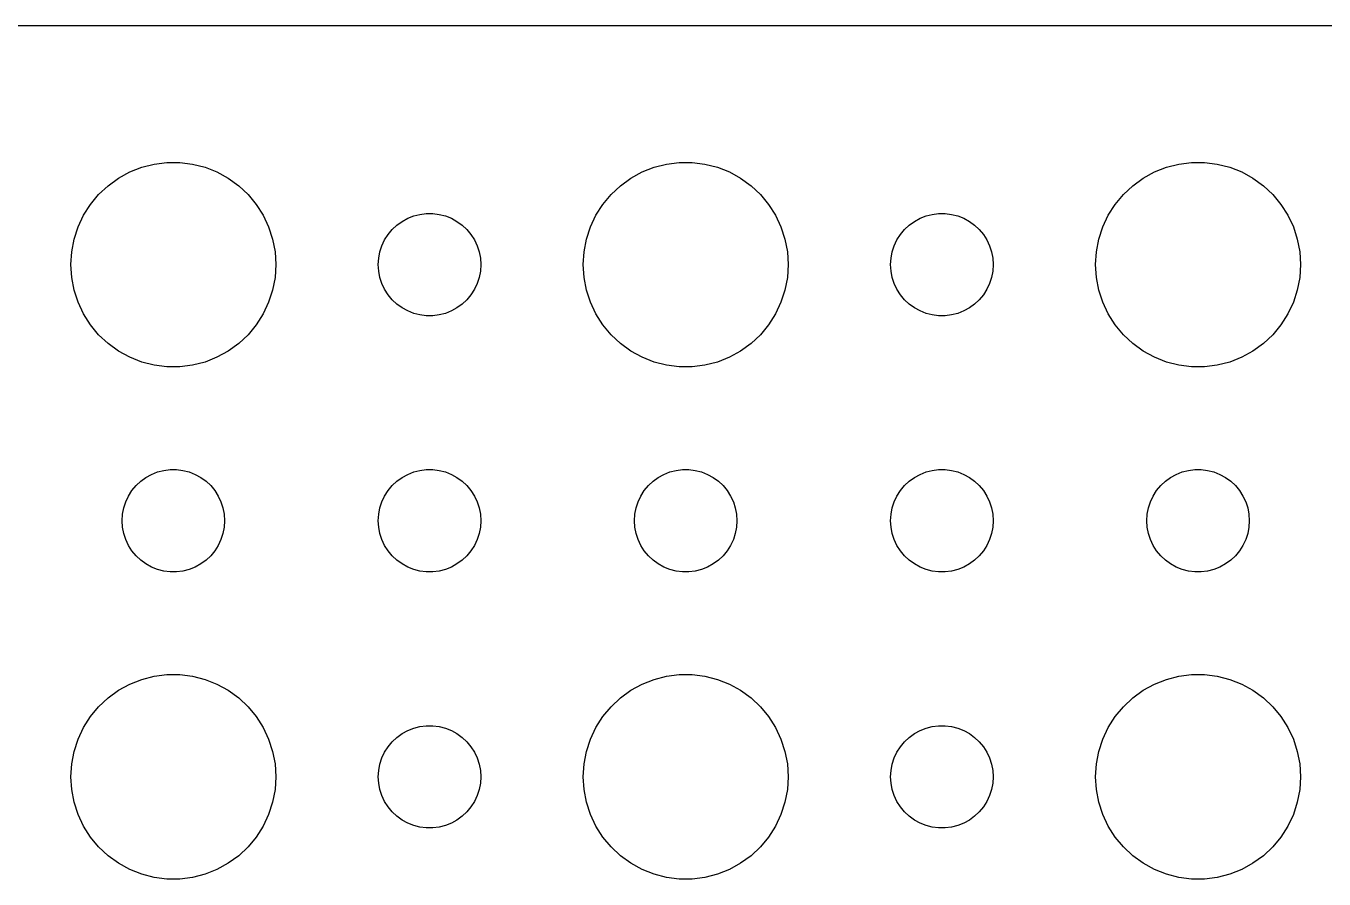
# Model space of a CAD drawing. Header units: metres. Extents: x -134 to 134, y 518 to 1078.
# Drawn here: x -71.81 to -33.81, y 939.01 to 963.99 of the extents above; entities that cross this region are included whole.
import ezdxf

# ---------------------------------------------------------------- set-up
doc = ezdxf.new("R2010")
doc.units = ezdxf.units.M

msp = doc.modelspace()

# ---------------------------------------------------------------- linework, layer by layer
for p, q in [((129.814, 963.99), (-129.814, 963.99)), ((-68.0621, 959.947), (-67.6884, 959.994)), ((-67.6884, 959.994), (-67.3116, 959.994)), ((-67.3116, 959.994), (-66.9379, 959.947)), ((-53.0621, 959.947), (-52.6884, 959.994)), ((-52.6884, 959.994), (-52.3116, 959.994)), ((-52.3116, 959.994), (-51.9379, 959.947)), ((-38.0621, 959.947), (-37.6884, 959.994)), ((-37.6884, 959.994), (-37.3116, 959.994)), ((-37.3116, 959.994), (-36.9379, 959.947)), ((-69.1075, 959.533), (-68.7773, 959.714)), ((-68.7773, 959.714), (-68.427, 959.853)), ((-68.427, 959.853), (-68.0621, 959.947)), ((-66.9379, 959.947), (-66.573, 959.853)), ((-66.573, 959.853), (-66.2227, 959.714)), ((-66.2227, 959.714), (-65.8925, 959.533)), ((-54.1075, 959.533), (-53.7773, 959.714)), ((-53.7773, 959.714), (-53.427, 959.853)), ((-53.427, 959.853), (-53.0621, 959.947)), ((-51.9379, 959.947), (-51.5729, 959.853)), ((-51.5729, 959.853), (-51.2227, 959.714)), ((-51.2227, 959.714), (-50.8925, 959.533)), ((-39.1075, 959.533), (-38.7773, 959.714)), ((-38.7773, 959.714), (-38.427, 959.853)), ((-38.427, 959.853), (-38.0621, 959.947)), ((-36.9379, 959.947), (-36.5729, 959.853)), ((-36.5729, 959.853), (-36.2227, 959.714)), ((-36.2227, 959.714), (-35.8925, 959.533)), ((-69.6869, 959.054), (-69.4123, 959.312)), ((-69.4123, 959.312), (-69.1075, 959.533)), ((-65.8925, 959.533), (-65.5877, 959.312)), ((-65.5877, 959.312), (-65.3131, 959.054)), ((-54.6869, 959.054), (-54.4123, 959.312)), ((-54.4123, 959.312), (-54.1075, 959.533)), ((-50.8925, 959.533), (-50.5877, 959.312)), ((-50.5877, 959.312), (-50.3131, 959.054)), ((-39.6869, 959.054), (-39.4123, 959.312)), ((-39.4123, 959.312), (-39.1075, 959.533)), ((-35.8925, 959.533), (-35.5877, 959.312)), ((-35.5877, 959.312), (-35.3131, 959.054)), ((-69.927, 958.763), (-69.6869, 959.054)), ((-65.3131, 959.054), (-65.073, 958.763)), ((-54.927, 958.763), (-54.6869, 959.054)), ((-50.3131, 959.054), (-50.0729, 958.763)), ((-39.927, 958.763), (-39.6869, 959.054)), ((-35.3131, 959.054), (-35.0729, 958.763)), ((-70.2893, 958.104), (-70.1289, 958.445)), ((-70.1289, 958.445), (-69.927, 958.763)), ((-65.073, 958.763), (-64.8711, 958.445)), ((-64.8711, 958.445), (-64.7107, 958.104)), ((-60.4635, 958.427), (-60.2811, 958.473)), ((-60.2811, 958.473), (-60.0942, 958.497)), ((-60.0942, 958.497), (-59.9058, 958.497)), ((-59.9058, 958.497), (-59.7189, 958.473)), ((-59.7189, 958.473), (-59.5365, 958.427)), ((-55.2893, 958.104), (-55.1289, 958.445)), ((-55.1289, 958.445), (-54.927, 958.763)), ((-50.0729, 958.763), (-49.8711, 958.445)), ((-49.8711, 958.445), (-49.7107, 958.104)), ((-45.4635, 958.427), (-45.2811, 958.473)), ((-45.2811, 958.473), (-45.0942, 958.497)), ((-45.0942, 958.497), (-44.9058, 958.497)), ((-44.9058, 958.497), (-44.7189, 958.473)), ((-44.7189, 958.473), (-44.5365, 958.427)), ((-40.2893, 958.104), (-40.1289, 958.445)), ((-40.1289, 958.445), (-39.927, 958.763)), ((-35.0729, 958.763), (-34.8711, 958.445)), ((-34.8711, 958.445), (-34.7107, 958.104)), ((-70.4057, 957.746), (-70.2893, 958.104)), ((-64.7107, 958.104), (-64.5943, 957.746)), ((-61.0934, 958.027), (-60.9561, 958.156)), ((-60.9561, 958.156), (-60.8037, 958.266)), ((-60.8037, 958.266), (-60.6387, 958.357)), ((-60.6387, 958.357), (-60.4635, 958.427)), ((-59.5365, 958.427), (-59.3613, 958.357)), ((-59.3613, 958.357), (-59.1963, 958.266)), ((-59.1963, 958.266), (-59.0439, 958.156)), ((-59.0439, 958.156), (-58.9065, 958.027)), ((-55.4057, 957.746), (-55.2893, 958.104)), ((-49.7107, 958.104), (-49.5942, 957.746)), ((-46.0934, 958.027), (-45.9561, 958.156)), ((-45.9561, 958.156), (-45.8037, 958.266)), ((-45.8037, 958.266), (-45.6387, 958.357)), ((-45.6387, 958.357), (-45.4635, 958.427)), ((-44.5365, 958.427), (-44.3613, 958.357)), ((-44.3613, 958.357), (-44.1963, 958.266)), ((-44.1963, 958.266), (-44.0439, 958.156)), ((-44.0439, 958.156), (-43.9065, 958.027)), ((-40.4057, 957.746), (-40.2893, 958.104)), ((-34.7107, 958.104), (-34.5942, 957.746)), ((-70.4763, 957.376), (-70.4057, 957.746)), ((-64.5943, 957.746), (-64.5237, 957.376)), ((-61.3947, 957.552), (-61.3145, 957.723)), ((-61.3145, 957.723), (-61.2135, 957.882)), ((-61.2135, 957.882), (-61.0934, 958.027)), ((-58.9065, 958.027), (-58.7865, 957.882)), ((-58.7865, 957.882), (-58.6855, 957.723)), ((-58.6855, 957.723), (-58.6053, 957.552)), ((-55.4763, 957.376), (-55.4057, 957.746)), ((-49.5942, 957.746), (-49.5237, 957.376)), ((-46.3947, 957.552), (-46.3145, 957.723)), ((-46.3145, 957.723), (-46.2135, 957.882)), ((-46.2135, 957.882), (-46.0934, 958.027)), ((-43.9065, 958.027), (-43.7865, 957.882)), ((-43.7865, 957.882), (-43.6855, 957.723)), ((-43.6855, 957.723), (-43.6053, 957.552)), ((-40.4763, 957.376), (-40.4057, 957.746)), ((-34.5942, 957.746), (-34.5237, 957.376)), ((-70.5, 957), (-70.4763, 957.376)), ((-64.5237, 957.376), (-64.5, 957)), ((-61.4882, 957.188), (-61.4529, 957.373)), ((-61.4529, 957.373), (-61.3947, 957.552)), ((-58.6053, 957.552), (-58.5471, 957.373)), ((-58.5471, 957.373), (-58.5118, 957.188)), ((-55.5, 957), (-55.4763, 957.376)), ((-49.5237, 957.376), (-49.5, 957)), ((-46.4882, 957.188), (-46.4529, 957.373)), ((-46.4529, 957.373), (-46.3947, 957.552)), ((-43.6053, 957.552), (-43.5471, 957.373)), ((-43.5471, 957.373), (-43.5118, 957.188)), ((-40.5, 957), (-40.4763, 957.376)), ((-34.5237, 957.376), (-34.5, 957)), ((-70.4763, 956.624), (-70.5, 957)), ((-64.5, 957), (-64.5237, 956.624)), ((-61.5, 957), (-61.4882, 957.188)), ((-61.4882, 956.812), (-61.5, 957)), ((-58.5118, 957.188), (-58.5, 957)), ((-58.5, 957), (-58.5118, 956.812)), ((-55.4763, 956.624), (-55.5, 957)), ((-49.5, 957), (-49.5237, 956.624)), ((-46.5, 957), (-46.4882, 957.188)), ((-46.4882, 956.812), (-46.5, 957)), ((-43.5118, 957.188), (-43.5, 957)), ((-43.5, 957), (-43.5118, 956.812)), ((-40.4763, 956.624), (-40.5, 957)), ((-34.5, 957), (-34.5237, 956.624)), ((-70.4057, 956.254), (-70.4763, 956.624)), ((-64.5237, 956.624), (-64.5943, 956.254)), ((-61.4529, 956.627), (-61.4882, 956.812)), ((-61.3947, 956.448), (-61.4529, 956.627)), ((-58.5471, 956.627), (-58.6053, 956.448)), ((-58.5118, 956.812), (-58.5471, 956.627)), ((-55.4057, 956.254), (-55.4763, 956.624)), ((-49.5237, 956.624), (-49.5942, 956.254)), ((-46.4529, 956.627), (-46.4882, 956.812)), ((-46.3947, 956.448), (-46.4529, 956.627)), ((-43.5471, 956.627), (-43.6053, 956.448)), ((-43.5118, 956.812), (-43.5471, 956.627)), ((-40.4057, 956.254), (-40.4763, 956.624)), ((-34.5237, 956.624), (-34.5942, 956.254)), ((-70.2893, 955.896), (-70.4057, 956.254)), ((-64.5943, 956.254), (-64.7107, 955.896)), ((-61.3145, 956.277), (-61.3947, 956.448)), ((-61.2135, 956.118), (-61.3145, 956.277)), ((-58.6855, 956.277), (-58.7865, 956.118)), ((-58.6053, 956.448), (-58.6855, 956.277)), ((-55.2893, 955.896), (-55.4057, 956.254)), ((-49.5942, 956.254), (-49.7107, 955.896)), ((-46.3145, 956.277), (-46.3947, 956.448)), ((-46.2135, 956.118), (-46.3145, 956.277)), ((-43.6855, 956.277), (-43.7865, 956.118)), ((-43.6053, 956.448), (-43.6855, 956.277)), ((-40.2893, 955.896), (-40.4057, 956.254)), ((-34.5942, 956.254), (-34.7107, 955.896)), ((-70.1289, 955.555), (-70.2893, 955.896)), ((-64.7107, 955.896), (-64.8711, 955.555)), ((-61.0934, 955.973), (-61.2135, 956.118)), ((-60.9561, 955.844), (-61.0934, 955.973)), ((-60.8037, 955.734), (-60.9561, 955.844)), ((-59.0439, 955.844), (-59.1963, 955.734)), ((-58.9065, 955.973), (-59.0439, 955.844)), ((-58.7865, 956.118), (-58.9065, 955.973)), ((-55.1289, 955.555), (-55.2893, 955.896)), ((-49.7107, 955.896), (-49.8711, 955.555)), ((-46.0934, 955.973), (-46.2135, 956.118)), ((-45.9561, 955.844), (-46.0934, 955.973)), ((-45.8037, 955.734), (-45.9561, 955.844)), ((-44.0439, 955.844), (-44.1963, 955.734)), ((-43.9065, 955.973), (-44.0439, 955.844)), ((-43.7865, 956.118), (-43.9065, 955.973)), ((-40.1289, 955.555), (-40.2893, 955.896)), ((-34.7107, 955.896), (-34.8711, 955.555)), ((-69.927, 955.237), (-70.1289, 955.555)), ((-64.8711, 955.555), (-65.073, 955.237)), ((-60.6387, 955.643), (-60.8037, 955.734)), ((-60.4635, 955.573), (-60.6387, 955.643)), ((-60.2811, 955.527), (-60.4635, 955.573)), ((-60.0942, 955.503), (-60.2811, 955.527)), ((-59.9058, 955.503), (-60.0942, 955.503)), ((-59.7189, 955.527), (-59.9058, 955.503)), ((-59.5365, 955.573), (-59.7189, 955.527)), ((-59.3613, 955.643), (-59.5365, 955.573)), ((-59.1963, 955.734), (-59.3613, 955.643)), ((-54.927, 955.237), (-55.1289, 955.555)), ((-49.8711, 955.555), (-50.0729, 955.237)), ((-45.6387, 955.643), (-45.8037, 955.734)), ((-45.4635, 955.573), (-45.6387, 955.643)), ((-45.2811, 955.527), (-45.4635, 955.573)), ((-45.0942, 955.503), (-45.2811, 955.527)), ((-44.9058, 955.503), (-45.0942, 955.503)), ((-44.7189, 955.527), (-44.9058, 955.503)), ((-44.5365, 955.573), (-44.7189, 955.527)), ((-44.3613, 955.643), (-44.5365, 955.573)), ((-44.1963, 955.734), (-44.3613, 955.643)), ((-39.927, 955.237), (-40.1289, 955.555)), ((-34.8711, 955.555), (-35.0729, 955.237)), ((-69.6869, 954.946), (-69.927, 955.237)), ((-65.073, 955.237), (-65.3131, 954.946)), ((-54.6869, 954.946), (-54.927, 955.237)), ((-50.0729, 955.237), (-50.3131, 954.946)), ((-39.6869, 954.946), (-39.927, 955.237)), ((-35.0729, 955.237), (-35.3131, 954.946)), ((-69.4123, 954.688), (-69.6869, 954.946)), ((-69.1075, 954.467), (-69.4123, 954.688)), ((-65.5877, 954.688), (-65.8925, 954.467)), ((-65.3131, 954.946), (-65.5877, 954.688)), ((-54.4123, 954.688), (-54.6869, 954.946)), ((-54.1075, 954.467), (-54.4123, 954.688)), ((-50.5877, 954.688), (-50.8925, 954.467)), ((-50.3131, 954.946), (-50.5877, 954.688)), ((-39.4123, 954.688), (-39.6869, 954.946)), ((-39.1075, 954.467), (-39.4123, 954.688)), ((-35.5877, 954.688), (-35.8925, 954.467)), ((-35.3131, 954.946), (-35.5877, 954.688)), ((-68.7773, 954.286), (-69.1075, 954.467)), ((-68.427, 954.147), (-68.7773, 954.286)), ((-66.2227, 954.286), (-66.573, 954.147)), ((-65.8925, 954.467), (-66.2227, 954.286)), ((-53.7773, 954.286), (-54.1075, 954.467)), ((-53.427, 954.147), (-53.7773, 954.286)), ((-51.2227, 954.286), (-51.5729, 954.147)), ((-50.8925, 954.467), (-51.2227, 954.286)), ((-38.7773, 954.286), (-39.1075, 954.467)), ((-38.427, 954.147), (-38.7773, 954.286)), ((-36.2227, 954.286), (-36.5729, 954.147)), ((-35.8925, 954.467), (-36.2227, 954.286)), ((-68.0621, 954.053), (-68.427, 954.147)), ((-67.6884, 954.006), (-68.0621, 954.053)), ((-67.3116, 954.006), (-67.6884, 954.006)), ((-66.9379, 954.053), (-67.3116, 954.006)), ((-66.573, 954.147), (-66.9379, 954.053)), ((-53.0621, 954.053), (-53.427, 954.147)), ((-52.6884, 954.006), (-53.0621, 954.053)), ((-52.3116, 954.006), (-52.6884, 954.006)), ((-51.9379, 954.053), (-52.3116, 954.006)), ((-51.5729, 954.147), (-51.9379, 954.053)), ((-38.0621, 954.053), (-38.427, 954.147)), ((-37.6884, 954.006), (-38.0621, 954.053)), ((-37.3116, 954.006), (-37.6884, 954.006)), ((-36.9379, 954.053), (-37.3116, 954.006)), ((-36.5729, 954.147), (-36.9379, 954.053)), ((-68.3037, 950.766), (-68.1387, 950.857)), ((-68.1387, 950.857), (-67.9635, 950.927)), ((-67.9635, 950.927), (-67.7811, 950.973)), ((-67.7811, 950.973), (-67.5942, 950.997)), ((-67.5942, 950.997), (-67.4058, 950.997)), ((-67.4058, 950.997), (-67.2189, 950.973)), ((-67.2189, 950.973), (-67.0365, 950.927)), ((-67.0365, 950.927), (-66.8613, 950.857)), ((-66.8613, 950.857), (-66.6963, 950.766)), ((-60.8037, 950.766), (-60.6387, 950.857)), ((-60.6387, 950.857), (-60.4635, 950.927)), ((-60.4635, 950.927), (-60.2811, 950.973)), ((-60.2811, 950.973), (-60.0942, 950.997)), ((-60.0942, 950.997), (-59.9058, 950.997)), ((-59.9058, 950.997), (-59.7189, 950.973)), ((-59.7189, 950.973), (-59.5365, 950.927)), ((-59.5365, 950.927), (-59.3613, 950.857)), ((-59.3613, 950.857), (-59.1963, 950.766)), ((-53.3037, 950.766), (-53.1387, 950.857)), ((-53.1387, 950.857), (-52.9635, 950.927)), ((-52.9635, 950.927), (-52.7811, 950.973)), ((-52.7811, 950.973), (-52.5942, 950.997)), ((-52.5942, 950.997), (-52.4058, 950.997)), ((-52.4058, 950.997), (-52.2189, 950.973)), ((-52.2189, 950.973), (-52.0365, 950.927)), ((-52.0365, 950.927), (-51.8613, 950.857)), ((-51.8613, 950.857), (-51.6963, 950.766)), ((-45.8037, 950.766), (-45.6387, 950.857)), ((-45.6387, 950.857), (-45.4635, 950.927)), ((-45.4635, 950.927), (-45.2811, 950.973)), ((-45.2811, 950.973), (-45.0942, 950.997)), ((-45.0942, 950.997), (-44.9058, 950.997)), ((-44.9058, 950.997), (-44.7189, 950.973)), ((-44.7189, 950.973), (-44.5365, 950.927)), ((-44.5365, 950.927), (-44.3613, 950.857)), ((-44.3613, 950.857), (-44.1963, 950.766)), ((-38.3037, 950.766), (-38.1387, 950.857)), ((-38.1387, 950.857), (-37.9635, 950.927)), ((-37.9635, 950.927), (-37.7811, 950.973)), ((-37.7811, 950.973), (-37.5942, 950.997)), ((-37.5942, 950.997), (-37.4058, 950.997)), ((-37.4058, 950.997), (-37.2189, 950.973)), ((-37.2189, 950.973), (-37.0365, 950.927)), ((-37.0365, 950.927), (-36.8613, 950.857)), ((-36.8613, 950.857), (-36.6963, 950.766)), ((-68.7135, 950.382), (-68.5934, 950.527)), ((-68.5934, 950.527), (-68.4561, 950.656)), ((-68.4561, 950.656), (-68.3037, 950.766)), ((-66.6963, 950.766), (-66.5439, 950.656)), ((-66.5439, 950.656), (-66.4065, 950.527)), ((-66.4065, 950.527), (-66.2865, 950.382)), ((-61.2135, 950.382), (-61.0934, 950.527)), ((-61.0934, 950.527), (-60.9561, 950.656)), ((-60.9561, 950.656), (-60.8037, 950.766)), ((-59.1963, 950.766), (-59.0439, 950.656)), ((-59.0439, 950.656), (-58.9065, 950.527)), ((-58.9065, 950.527), (-58.7865, 950.382)), ((-53.7135, 950.382), (-53.5934, 950.527)), ((-53.5934, 950.527), (-53.4561, 950.656)), ((-53.4561, 950.656), (-53.3037, 950.766)), ((-51.6963, 950.766), (-51.5439, 950.656)), ((-51.5439, 950.656), (-51.4065, 950.527)), ((-51.4065, 950.527), (-51.2865, 950.382)), ((-46.2135, 950.382), (-46.0934, 950.527)), ((-46.0934, 950.527), (-45.9561, 950.656)), ((-45.9561, 950.656), (-45.8037, 950.766)), ((-44.1963, 950.766), (-44.0439, 950.656)), ((-44.0439, 950.656), (-43.9065, 950.527)), ((-43.9065, 950.527), (-43.7865, 950.382)), ((-38.7135, 950.382), (-38.5934, 950.527)), ((-38.5934, 950.527), (-38.4561, 950.656)), ((-38.4561, 950.656), (-38.3037, 950.766)), ((-36.6963, 950.766), (-36.5439, 950.656)), ((-36.5439, 950.656), (-36.4065, 950.527)), ((-36.4065, 950.527), (-36.2865, 950.382)), ((-68.8947, 950.052), (-68.8145, 950.223)), ((-68.8145, 950.223), (-68.7135, 950.382)), ((-66.2865, 950.382), (-66.1855, 950.223)), ((-66.1855, 950.223), (-66.1053, 950.052)), ((-61.3947, 950.052), (-61.3145, 950.223)), ((-61.3145, 950.223), (-61.2135, 950.382)), ((-58.7865, 950.382), (-58.6855, 950.223)), ((-58.6855, 950.223), (-58.6053, 950.052)), ((-53.8947, 950.052), (-53.8145, 950.223)), ((-53.8145, 950.223), (-53.7135, 950.382)), ((-51.2865, 950.382), (-51.1855, 950.223)), ((-51.1855, 950.223), (-51.1053, 950.052)), ((-46.3947, 950.052), (-46.3145, 950.223)), ((-46.3145, 950.223), (-46.2135, 950.382)), ((-43.7865, 950.382), (-43.6855, 950.223)), ((-43.6855, 950.223), (-43.6053, 950.052)), ((-38.8947, 950.052), (-38.8145, 950.223)), ((-38.8145, 950.223), (-38.7135, 950.382)), ((-36.2865, 950.382), (-36.1855, 950.223)), ((-36.1855, 950.223), (-36.1053, 950.052)), ((-68.9882, 949.688), (-68.9529, 949.873)), ((-68.9529, 949.873), (-68.8947, 950.052)), ((-66.1053, 950.052), (-66.0471, 949.873)), ((-66.0471, 949.873), (-66.0118, 949.688)), ((-61.4882, 949.688), (-61.4529, 949.873)), ((-61.4529, 949.873), (-61.3947, 950.052)), ((-58.6053, 950.052), (-58.5471, 949.873)), ((-58.5471, 949.873), (-58.5118, 949.688)), ((-53.9882, 949.688), (-53.9529, 949.873)), ((-53.9529, 949.873), (-53.8947, 950.052)), ((-51.1053, 950.052), (-51.0471, 949.873)), ((-51.0471, 949.873), (-51.0118, 949.688)), ((-46.4882, 949.688), (-46.4529, 949.873)), ((-46.4529, 949.873), (-46.3947, 950.052)), ((-43.6053, 950.052), (-43.5471, 949.873)), ((-43.5471, 949.873), (-43.5118, 949.688)), ((-38.9882, 949.688), (-38.9529, 949.873)), ((-38.9529, 949.873), (-38.8947, 950.052)), ((-36.1053, 950.052), (-36.0471, 949.873)), ((-36.0471, 949.873), (-36.0118, 949.688)), ((-69, 949.5), (-68.9882, 949.688)), ((-68.9882, 949.312), (-69, 949.5)), ((-66.0118, 949.688), (-66, 949.5)), ((-66, 949.5), (-66.0118, 949.312)), ((-61.5, 949.5), (-61.4882, 949.688)), ((-61.4882, 949.312), (-61.5, 949.5)), ((-58.5118, 949.688), (-58.5, 949.5)), ((-58.5, 949.5), (-58.5118, 949.312)), ((-54, 949.5), (-53.9882, 949.688)), ((-53.9882, 949.312), (-54, 949.5)), ((-51.0118, 949.688), (-51, 949.5)), ((-51, 949.5), (-51.0118, 949.312)), ((-46.5, 949.5), (-46.4882, 949.688)), ((-46.4882, 949.312), (-46.5, 949.5)), ((-43.5118, 949.688), (-43.5, 949.5)), ((-43.5, 949.5), (-43.5118, 949.312)), ((-39, 949.5), (-38.9882, 949.688)), ((-38.9882, 949.312), (-39, 949.5)), ((-36.0118, 949.688), (-36, 949.5)), ((-36, 949.5), (-36.0118, 949.312)), ((-68.9529, 949.127), (-68.9882, 949.312)), ((-68.8947, 948.948), (-68.9529, 949.127)), ((-68.8145, 948.777), (-68.8947, 948.948)), ((-66.1053, 948.948), (-66.1855, 948.777)), ((-66.0471, 949.127), (-66.1053, 948.948)), ((-66.0118, 949.312), (-66.0471, 949.127)), ((-61.4529, 949.127), (-61.4882, 949.312)), ((-61.3947, 948.948), (-61.4529, 949.127)), ((-61.3145, 948.777), (-61.3947, 948.948)), ((-58.6053, 948.948), (-58.6855, 948.777)), ((-58.5471, 949.127), (-58.6053, 948.948)), ((-58.5118, 949.312), (-58.5471, 949.127)), ((-53.9529, 949.127), (-53.9882, 949.312)), ((-53.8947, 948.948), (-53.9529, 949.127)), ((-53.8145, 948.777), (-53.8947, 948.948)), ((-51.1053, 948.948), (-51.1855, 948.777)), ((-51.0471, 949.127), (-51.1053, 948.948)), ((-51.0118, 949.312), (-51.0471, 949.127)), ((-46.4529, 949.127), (-46.4882, 949.312)), ((-46.3947, 948.948), (-46.4529, 949.127)), ((-46.3145, 948.777), (-46.3947, 948.948)), ((-43.6053, 948.948), (-43.6855, 948.777)), ((-43.5471, 949.127), (-43.6053, 948.948)), ((-43.5118, 949.312), (-43.5471, 949.127)), ((-38.9529, 949.127), (-38.9882, 949.312)), ((-38.8947, 948.948), (-38.9529, 949.127)), ((-38.8145, 948.777), (-38.8947, 948.948)), ((-36.1053, 948.948), (-36.1855, 948.777)), ((-36.0471, 949.127), (-36.1053, 948.948)), ((-36.0118, 949.312), (-36.0471, 949.127)), ((-68.7135, 948.618), (-68.8145, 948.777)), ((-68.5934, 948.473), (-68.7135, 948.618)), ((-66.2865, 948.618), (-66.4065, 948.473)), ((-66.1855, 948.777), (-66.2865, 948.618)), ((-61.2135, 948.618), (-61.3145, 948.777)), ((-61.0934, 948.473), (-61.2135, 948.618)), ((-58.7865, 948.618), (-58.9065, 948.473)), ((-58.6855, 948.777), (-58.7865, 948.618)), ((-53.7135, 948.618), (-53.8145, 948.777)), ((-53.5934, 948.473), (-53.7135, 948.618)), ((-51.2865, 948.618), (-51.4065, 948.473)), ((-51.1855, 948.777), (-51.2865, 948.618)), ((-46.2135, 948.618), (-46.3145, 948.777)), ((-46.0934, 948.473), (-46.2135, 948.618)), ((-43.7865, 948.618), (-43.9065, 948.473)), ((-43.6855, 948.777), (-43.7865, 948.618)), ((-38.7135, 948.618), (-38.8145, 948.777)), ((-38.5934, 948.473), (-38.7135, 948.618)), ((-36.2865, 948.618), (-36.4065, 948.473)), ((-36.1855, 948.777), (-36.2865, 948.618)), ((-68.4561, 948.344), (-68.5934, 948.473)), ((-68.3037, 948.234), (-68.4561, 948.344)), ((-68.1387, 948.143), (-68.3037, 948.234)), ((-66.6963, 948.234), (-66.8613, 948.143)), ((-66.5439, 948.344), (-66.6963, 948.234)), ((-66.4065, 948.473), (-66.5439, 948.344)), ((-60.9561, 948.344), (-61.0934, 948.473)), ((-60.8037, 948.234), (-60.9561, 948.344)), ((-60.6387, 948.143), (-60.8037, 948.234)), ((-59.1963, 948.234), (-59.3613, 948.143)), ((-59.0439, 948.344), (-59.1963, 948.234)), ((-58.9065, 948.473), (-59.0439, 948.344)), ((-53.4561, 948.344), (-53.5934, 948.473)), ((-53.3037, 948.234), (-53.4561, 948.344)), ((-53.1387, 948.143), (-53.3037, 948.234)), ((-51.6963, 948.234), (-51.8613, 948.143)), ((-51.5439, 948.344), (-51.6963, 948.234)), ((-51.4065, 948.473), (-51.5439, 948.344)), ((-45.9561, 948.344), (-46.0934, 948.473)), ((-45.8037, 948.234), (-45.9561, 948.344)), ((-45.6387, 948.143), (-45.8037, 948.234)), ((-44.1963, 948.234), (-44.3613, 948.143)), ((-44.0439, 948.344), (-44.1963, 948.234)), ((-43.9065, 948.473), (-44.0439, 948.344)), ((-38.4561, 948.344), (-38.5934, 948.473)), ((-38.3037, 948.234), (-38.4561, 948.344)), ((-38.1387, 948.143), (-38.3037, 948.234)), ((-36.6963, 948.234), (-36.8613, 948.143)), ((-36.5439, 948.344), (-36.6963, 948.234)), ((-36.4065, 948.473), (-36.5439, 948.344)), ((-67.9635, 948.073), (-68.1387, 948.143)), ((-67.7811, 948.027), (-67.9635, 948.073)), ((-67.5942, 948.003), (-67.7811, 948.027)), ((-67.4058, 948.003), (-67.5942, 948.003)), ((-67.2189, 948.027), (-67.4058, 948.003)), ((-67.0365, 948.073), (-67.2189, 948.027)), ((-66.8613, 948.143), (-67.0365, 948.073)), ((-60.4635, 948.073), (-60.6387, 948.143)), ((-60.2811, 948.027), (-60.4635, 948.073)), ((-60.0942, 948.003), (-60.2811, 948.027)), ((-59.9058, 948.003), (-60.0942, 948.003)), ((-59.7189, 948.027), (-59.9058, 948.003)), ((-59.5365, 948.073), (-59.7189, 948.027)), ((-59.3613, 948.143), (-59.5365, 948.073)), ((-52.9635, 948.073), (-53.1387, 948.143)), ((-52.7811, 948.027), (-52.9635, 948.073)), ((-52.5942, 948.003), (-52.7811, 948.027)), ((-52.4058, 948.003), (-52.5942, 948.003)), ((-52.2189, 948.027), (-52.4058, 948.003)), ((-52.0365, 948.073), (-52.2189, 948.027)), ((-51.8613, 948.143), (-52.0365, 948.073)), ((-45.4635, 948.073), (-45.6387, 948.143)), ((-45.2811, 948.027), (-45.4635, 948.073)), ((-45.0942, 948.003), (-45.2811, 948.027)), ((-44.9058, 948.003), (-45.0942, 948.003)), ((-44.7189, 948.027), (-44.9058, 948.003)), ((-44.5365, 948.073), (-44.7189, 948.027)), ((-44.3613, 948.143), (-44.5365, 948.073)), ((-37.9635, 948.073), (-38.1387, 948.143)), ((-37.7811, 948.027), (-37.9635, 948.073)), ((-37.5942, 948.003), (-37.7811, 948.027)), ((-37.4058, 948.003), (-37.5942, 948.003)), ((-37.2189, 948.027), (-37.4058, 948.003)), ((-37.0365, 948.073), (-37.2189, 948.027)), ((-36.8613, 948.143), (-37.0365, 948.073)), ((-68.7773, 944.714), (-68.427, 944.853)), ((-68.427, 944.853), (-68.0621, 944.947)), ((-68.0621, 944.947), (-67.6884, 944.994)), ((-67.6884, 944.994), (-67.3116, 944.994)), ((-67.3116, 944.994), (-66.9379, 944.947)), ((-66.9379, 944.947), (-66.573, 944.853)), ((-66.573, 944.853), (-66.2227, 944.714)), ((-53.7773, 944.714), (-53.427, 944.853)), ((-53.427, 944.853), (-53.0621, 944.947)), ((-53.0621, 944.947), (-52.6884, 944.994)), ((-52.6884, 944.994), (-52.3116, 944.994)), ((-52.3116, 944.994), (-51.9379, 944.947)), ((-51.9379, 944.947), (-51.5729, 944.853)), ((-51.5729, 944.853), (-51.2227, 944.714)), ((-38.7773, 944.714), (-38.427, 944.853)), ((-38.427, 944.853), (-38.0621, 944.947)), ((-38.0621, 944.947), (-37.6884, 944.994)), ((-37.6884, 944.994), (-37.3116, 944.994)), ((-37.3116, 944.994), (-36.9379, 944.947)), ((-36.9379, 944.947), (-36.5729, 944.853)), ((-36.5729, 944.853), (-36.2227, 944.714)), ((-69.4123, 944.312), (-69.1075, 944.533)), ((-69.1075, 944.533), (-68.7773, 944.714)), ((-66.2227, 944.714), (-65.8925, 944.533)), ((-65.8925, 944.533), (-65.5877, 944.312)), ((-54.4123, 944.312), (-54.1075, 944.533)), ((-54.1075, 944.533), (-53.7773, 944.714)), ((-51.2227, 944.714), (-50.8925, 944.533)), ((-50.8925, 944.533), (-50.5877, 944.312)), ((-39.4123, 944.312), (-39.1075, 944.533)), ((-39.1075, 944.533), (-38.7773, 944.714)), ((-36.2227, 944.714), (-35.8925, 944.533)), ((-35.8925, 944.533), (-35.5877, 944.312)), ((-69.927, 943.763), (-69.6869, 944.054)), ((-69.6869, 944.054), (-69.4123, 944.312)), ((-65.5877, 944.312), (-65.3131, 944.054)), ((-65.3131, 944.054), (-65.073, 943.763)), ((-54.927, 943.763), (-54.6869, 944.054)), ((-54.6869, 944.054), (-54.4123, 944.312)), ((-50.5877, 944.312), (-50.3131, 944.054)), ((-50.3131, 944.054), (-50.0729, 943.763)), ((-39.927, 943.763), (-39.6869, 944.054)), ((-39.6869, 944.054), (-39.4123, 944.312)), ((-35.5877, 944.312), (-35.3131, 944.054)), ((-35.3131, 944.054), (-35.0729, 943.763)), ((-70.1289, 943.445), (-69.927, 943.763)), ((-65.073, 943.763), (-64.8711, 943.445)), ((-55.1289, 943.445), (-54.927, 943.763)), ((-50.0729, 943.763), (-49.8711, 943.445)), ((-40.1289, 943.445), (-39.927, 943.763)), ((-35.0729, 943.763), (-34.8711, 943.445)), ((-70.2893, 943.104), (-70.1289, 943.445)), ((-64.8711, 943.445), (-64.7107, 943.104)), ((-60.9561, 943.156), (-60.8037, 943.266)), ((-60.8037, 943.266), (-60.6387, 943.357)), ((-60.6387, 943.357), (-60.4635, 943.427)), ((-60.4635, 943.427), (-60.2811, 943.473)), ((-60.2811, 943.473), (-60.0942, 943.497)), ((-60.0942, 943.497), (-59.9058, 943.497)), ((-59.9058, 943.497), (-59.7189, 943.473)), ((-59.7189, 943.473), (-59.5365, 943.427)), ((-59.5365, 943.427), (-59.3613, 943.357)), ((-59.3613, 943.357), (-59.1963, 943.266)), ((-59.1963, 943.266), (-59.0439, 943.156)), ((-55.2893, 943.104), (-55.1289, 943.445)), ((-49.8711, 943.445), (-49.7107, 943.104)), ((-45.9561, 943.156), (-45.8037, 943.266)), ((-45.8037, 943.266), (-45.6387, 943.357)), ((-45.6387, 943.357), (-45.4635, 943.427)), ((-45.4635, 943.427), (-45.2811, 943.473)), ((-45.2811, 943.473), (-45.0942, 943.497)), ((-45.0942, 943.497), (-44.9058, 943.497)), ((-44.9058, 943.497), (-44.7189, 943.473)), ((-44.7189, 943.473), (-44.5365, 943.427)), ((-44.5365, 943.427), (-44.3613, 943.357)), ((-44.3613, 943.357), (-44.1963, 943.266)), ((-44.1963, 943.266), (-44.0439, 943.156)), ((-40.2893, 943.104), (-40.1289, 943.445)), ((-34.8711, 943.445), (-34.7107, 943.104)), ((-70.4057, 942.746), (-70.2893, 943.104)), ((-64.7107, 943.104), (-64.5943, 942.746)), ((-61.3145, 942.723), (-61.2135, 942.882)), ((-61.2135, 942.882), (-61.0934, 943.027)), ((-61.0934, 943.027), (-60.9561, 943.156)), ((-59.0439, 943.156), (-58.9065, 943.027)), ((-58.9065, 943.027), (-58.7865, 942.882)), ((-58.7865, 942.882), (-58.6855, 942.723)), ((-55.4057, 942.746), (-55.2893, 943.104)), ((-49.7107, 943.104), (-49.5942, 942.746)), ((-46.3145, 942.723), (-46.2135, 942.882)), ((-46.2135, 942.882), (-46.0934, 943.027)), ((-46.0934, 943.027), (-45.9561, 943.156)), ((-44.0439, 943.156), (-43.9065, 943.027)), ((-43.9065, 943.027), (-43.7865, 942.882)), ((-43.7865, 942.882), (-43.6855, 942.723)), ((-40.4057, 942.746), (-40.2893, 943.104)), ((-34.7107, 943.104), (-34.5942, 942.746)), ((-70.4763, 942.376), (-70.4057, 942.746)), ((-64.5943, 942.746), (-64.5237, 942.376)), ((-61.4529, 942.373), (-61.3947, 942.552)), ((-61.3947, 942.552), (-61.3145, 942.723)), ((-58.6855, 942.723), (-58.6053, 942.552)), ((-58.6053, 942.552), (-58.5471, 942.373)), ((-55.4763, 942.376), (-55.4057, 942.746)), ((-49.5942, 942.746), (-49.5237, 942.376)), ((-46.4529, 942.373), (-46.3947, 942.552)), ((-46.3947, 942.552), (-46.3145, 942.723)), ((-43.6855, 942.723), (-43.6053, 942.552)), ((-43.6053, 942.552), (-43.5471, 942.373)), ((-40.4763, 942.376), (-40.4057, 942.746)), ((-34.5942, 942.746), (-34.5237, 942.376)), ((-70.5, 942), (-70.4763, 942.376)), ((-64.5237, 942.376), (-64.5, 942)), ((-61.5, 942), (-61.4882, 942.188)), ((-61.4882, 942.188), (-61.4529, 942.373)), ((-58.5471, 942.373), (-58.5118, 942.188)), ((-58.5118, 942.188), (-58.5, 942)), ((-55.5, 942), (-55.4763, 942.376)), ((-49.5237, 942.376), (-49.5, 942)), ((-46.5, 942), (-46.4882, 942.188)), ((-46.4882, 942.188), (-46.4529, 942.373)), ((-43.5471, 942.373), (-43.5118, 942.188)), ((-43.5118, 942.188), (-43.5, 942)), ((-40.5, 942), (-40.4763, 942.376)), ((-34.5237, 942.376), (-34.5, 942)), ((-70.4763, 941.624), (-70.5, 942)), ((-64.5, 942), (-64.5237, 941.624)), ((-61.4882, 941.812), (-61.5, 942)), ((-61.4529, 941.627), (-61.4882, 941.812)), ((-58.5118, 941.812), (-58.5471, 941.627)), ((-58.5, 942), (-58.5118, 941.812)), ((-55.4763, 941.624), (-55.5, 942)), ((-49.5, 942), (-49.5237, 941.624)), ((-46.4882, 941.812), (-46.5, 942)), ((-46.4529, 941.627), (-46.4882, 941.812)), ((-43.5118, 941.812), (-43.5471, 941.627)), ((-43.5, 942), (-43.5118, 941.812)), ((-40.4763, 941.624), (-40.5, 942)), ((-34.5, 942), (-34.5237, 941.624)), ((-70.4057, 941.254), (-70.4763, 941.624)), ((-64.5237, 941.624), (-64.5943, 941.254)), ((-61.3947, 941.448), (-61.4529, 941.627)), ((-61.3145, 941.277), (-61.3947, 941.448)), ((-58.6053, 941.448), (-58.6855, 941.277)), ((-58.5471, 941.627), (-58.6053, 941.448)), ((-55.4057, 941.254), (-55.4763, 941.624)), ((-49.5237, 941.624), (-49.5942, 941.254)), ((-46.3947, 941.448), (-46.4529, 941.627)), ((-46.3145, 941.277), (-46.3947, 941.448)), ((-43.6053, 941.448), (-43.6855, 941.277)), ((-43.5471, 941.627), (-43.6053, 941.448)), ((-40.4057, 941.254), (-40.4763, 941.624)), ((-34.5237, 941.624), (-34.5942, 941.254)), ((-70.2893, 940.896), (-70.4057, 941.254)), ((-64.5943, 941.254), (-64.7107, 940.896)), ((-61.2135, 941.118), (-61.3145, 941.277)), ((-61.0934, 940.973), (-61.2135, 941.118)), ((-60.9561, 940.844), (-61.0934, 940.973)), ((-58.9065, 940.973), (-59.0439, 940.844)), ((-58.7865, 941.118), (-58.9065, 940.973)), ((-58.6855, 941.277), (-58.7865, 941.118)), ((-55.2893, 940.896), (-55.4057, 941.254)), ((-49.5942, 941.254), (-49.7107, 940.896)), ((-46.2135, 941.118), (-46.3145, 941.277)), ((-46.0934, 940.973), (-46.2135, 941.118)), ((-45.9561, 940.844), (-46.0934, 940.973)), ((-43.9065, 940.973), (-44.0439, 940.844)), ((-43.7865, 941.118), (-43.9065, 940.973)), ((-43.6855, 941.277), (-43.7865, 941.118)), ((-40.2893, 940.896), (-40.4057, 941.254)), ((-34.5942, 941.254), (-34.7107, 940.896)), ((-70.1289, 940.555), (-70.2893, 940.896)), ((-64.7107, 940.896), (-64.8711, 940.555)), ((-60.8037, 940.734), (-60.9561, 940.844)), ((-60.6387, 940.643), (-60.8037, 940.734)), ((-60.4635, 940.573), (-60.6387, 940.643)), ((-59.3613, 940.643), (-59.5365, 940.573)), ((-59.1963, 940.734), (-59.3613, 940.643)), ((-59.0439, 940.844), (-59.1963, 940.734)), ((-55.1289, 940.555), (-55.2893, 940.896)), ((-49.7107, 940.896), (-49.8711, 940.555)), ((-45.8037, 940.734), (-45.9561, 940.844)), ((-45.6387, 940.643), (-45.8037, 940.734)), ((-45.4635, 940.573), (-45.6387, 940.643)), ((-44.3613, 940.643), (-44.5365, 940.573)), ((-44.1963, 940.734), (-44.3613, 940.643)), ((-44.0439, 940.844), (-44.1963, 940.734)), ((-40.1289, 940.555), (-40.2893, 940.896)), ((-34.7107, 940.896), (-34.8711, 940.555)), ((-69.927, 940.237), (-70.1289, 940.555)), ((-69.6869, 939.946), (-69.927, 940.237)), ((-65.073, 940.237), (-65.3131, 939.946)), ((-64.8711, 940.555), (-65.073, 940.237)), ((-60.2811, 940.527), (-60.4635, 940.573)), ((-60.0942, 940.503), (-60.2811, 940.527)), ((-59.9058, 940.503), (-60.0942, 940.503)), ((-59.7189, 940.527), (-59.9058, 940.503)), ((-59.5365, 940.573), (-59.7189, 940.527)), ((-54.927, 940.237), (-55.1289, 940.555)), ((-54.6869, 939.946), (-54.927, 940.237)), ((-50.0729, 940.237), (-50.3131, 939.946)), ((-49.8711, 940.555), (-50.0729, 940.237)), ((-45.2811, 940.527), (-45.4635, 940.573)), ((-45.0942, 940.503), (-45.2811, 940.527)), ((-44.9058, 940.503), (-45.0942, 940.503)), ((-44.7189, 940.527), (-44.9058, 940.503)), ((-44.5365, 940.573), (-44.7189, 940.527)), ((-39.927, 940.237), (-40.1289, 940.555)), ((-39.6869, 939.946), (-39.927, 940.237)), ((-35.0729, 940.237), (-35.3131, 939.946)), ((-34.8711, 940.555), (-35.0729, 940.237)), ((-69.4123, 939.688), (-69.6869, 939.946)), ((-65.3131, 939.946), (-65.5877, 939.688)), ((-54.4123, 939.688), (-54.6869, 939.946)), ((-50.3131, 939.946), (-50.5877, 939.688)), ((-39.4123, 939.688), (-39.6869, 939.946)), ((-35.3131, 939.946), (-35.5877, 939.688)), ((-69.1075, 939.467), (-69.4123, 939.688)), ((-68.7773, 939.286), (-69.1075, 939.467)), ((-65.8925, 939.467), (-66.2227, 939.286)), ((-65.5877, 939.688), (-65.8925, 939.467)), ((-54.1075, 939.467), (-54.4123, 939.688)), ((-53.7773, 939.286), (-54.1075, 939.467)), ((-50.8925, 939.467), (-51.2227, 939.286)), ((-50.5877, 939.688), (-50.8925, 939.467)), ((-39.1075, 939.467), (-39.4123, 939.688)), ((-38.7773, 939.286), (-39.1075, 939.467)), ((-35.8925, 939.467), (-36.2227, 939.286)), ((-35.5877, 939.688), (-35.8925, 939.467)), ((-68.427, 939.147), (-68.7773, 939.286)), ((-68.0621, 939.053), (-68.427, 939.147)), ((-66.573, 939.147), (-66.9379, 939.053)), ((-66.2227, 939.286), (-66.573, 939.147)), ((-53.427, 939.147), (-53.7773, 939.286)), ((-53.0621, 939.053), (-53.427, 939.147)), ((-51.5729, 939.147), (-51.9379, 939.053)), ((-51.2227, 939.286), (-51.5729, 939.147)), ((-38.427, 939.147), (-38.7773, 939.286)), ((-38.0621, 939.053), (-38.427, 939.147)), ((-36.5729, 939.147), (-36.9379, 939.053)), ((-36.2227, 939.286), (-36.5729, 939.147)), ((-67.6884, 939.006), (-68.0621, 939.053)), ((-67.3116, 939.006), (-67.6884, 939.006)), ((-66.9379, 939.053), (-67.3116, 939.006)), ((-52.6884, 939.006), (-53.0621, 939.053)), ((-52.3116, 939.006), (-52.6884, 939.006)), ((-51.9379, 939.053), (-52.3116, 939.006)), ((-37.6884, 939.006), (-38.0621, 939.053)), ((-37.3116, 939.006), (-37.6884, 939.006)), ((-36.9379, 939.053), (-37.3116, 939.006))]:
    msp.add_line(p, q)

doc.saveas('drawing.dxf')
